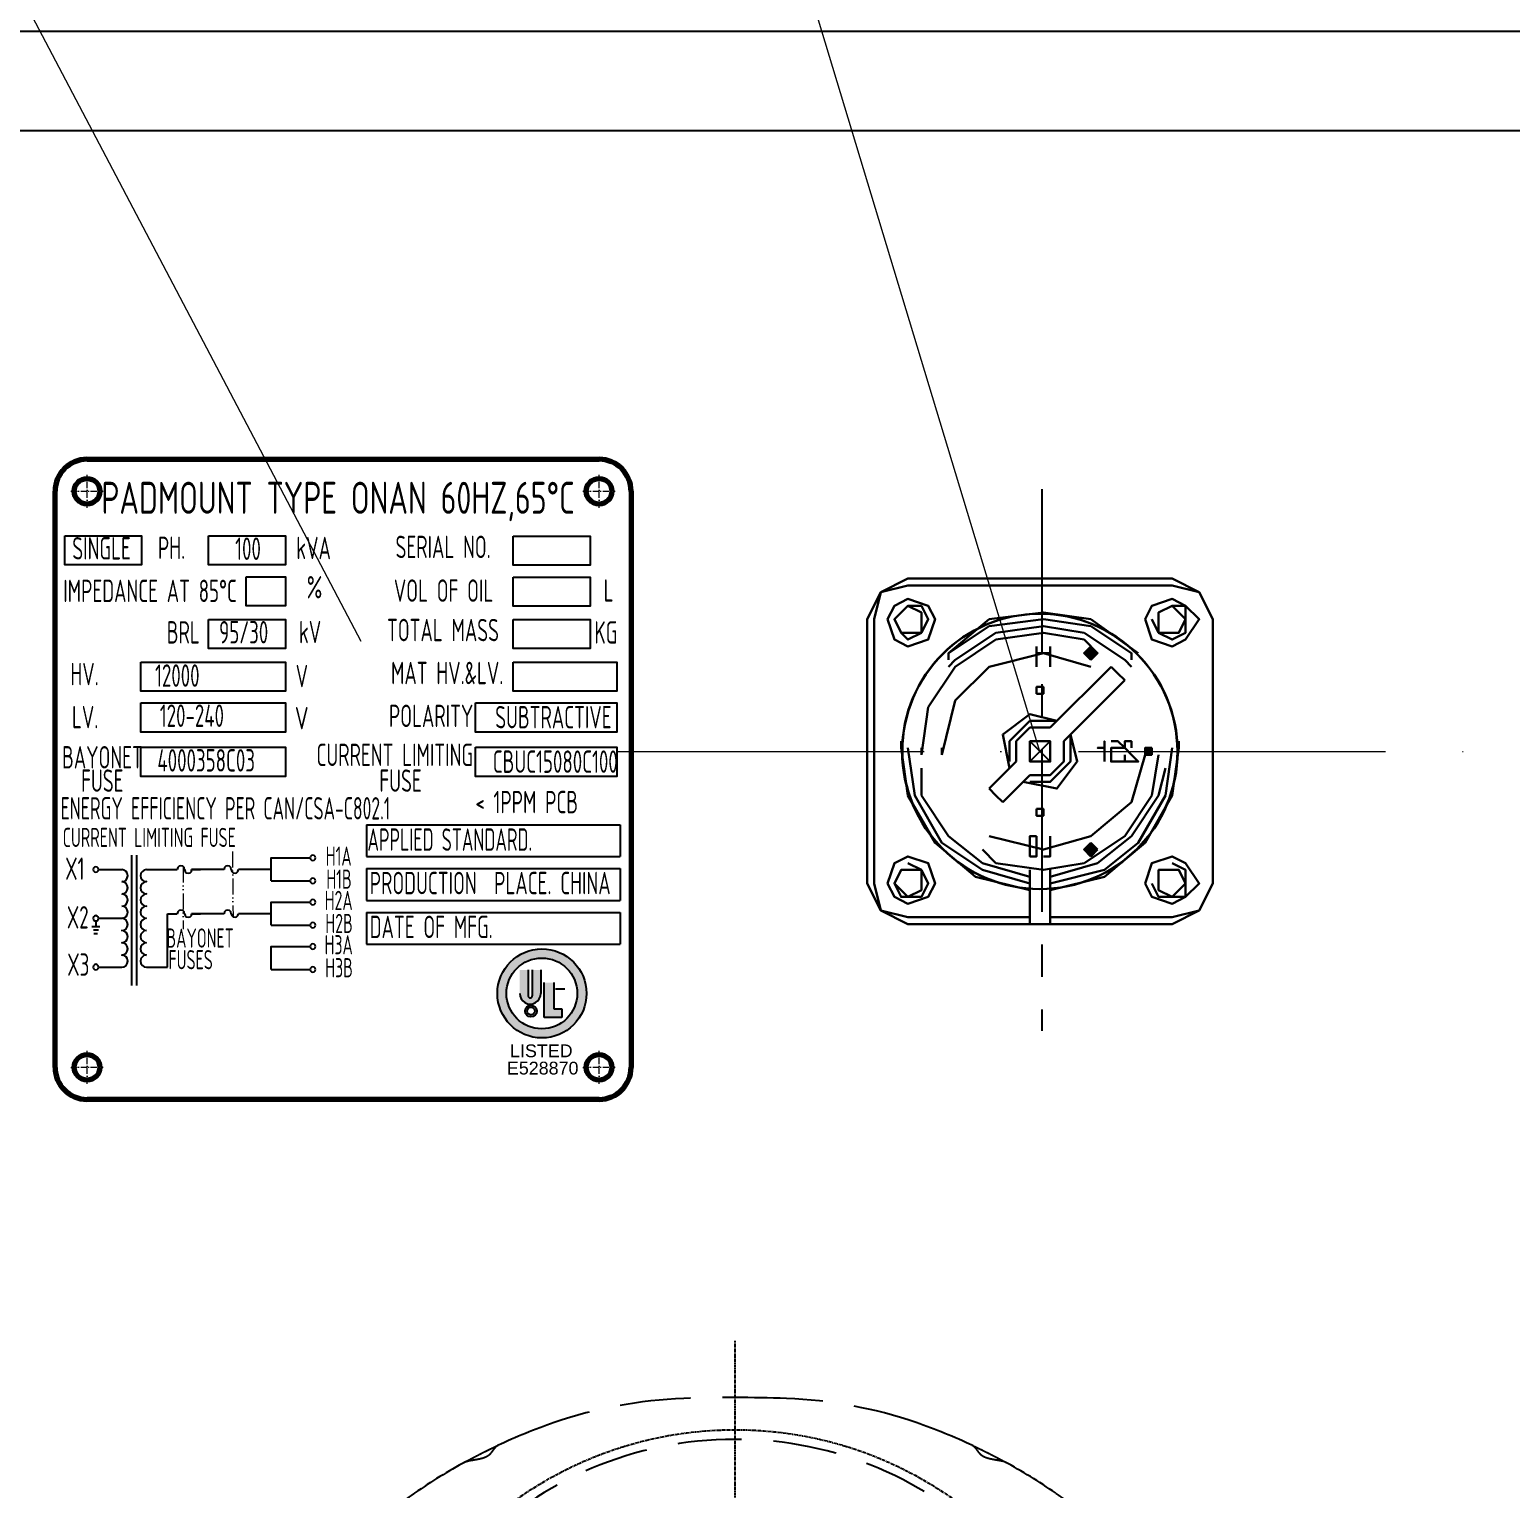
# Model space of a CAD drawing. Header units: millimetres. Extents: x 13152 to 36426, y -6229 to 3790.
# Drawn here: x 30976.4 to 31207.7, y 2006.3 to 2234.2 of the extents above; entities that cross this region are included whole.
import ezdxf
from ezdxf.enums import TextEntityAlignment as Align

# ---------------------------------------------------------------- set-up
doc = ezdxf.new("R2010")
doc.units = ezdxf.units.MM
doc.header["$LTSCALE"] = 4
for name, pattern in [('5 双点画线', [10.5, 6.25, -1.25, 0.25, -1.25, 0.25, -1.25]), ('ACAD_ISO03W100', [1.18, 0.47, -0.71]), ('ACAD_ISO10W100', [18, 12, -3, 0, -3]), ('CENTER', [2, 1.25, -0.25, 0.25, -0.25]), ('CENTERX2', [101.6, 63.5, -12.7, 12.7, -12.7]), ('DASHED', [0.75, 0.5, -0.25])]:
    doc.linetypes.add(name, pattern=pattern)
for name, color, linetype in [('1', 12, 'Continuous'), ('2', 3, 'Continuous'), ('3中心线层', 1, 'CENTER'), ('4虚线层', 6, 'DASHED'), ('C00-00-00', 7, 'Continuous')]:
    doc.layers.add(name, color=color, linetype=linetype)
for name, color, linetype, lineweight in [('2细线层', 4, 'Continuous', 13), ('标注、文本', 3, 'Continuous', 25), ('粗实线', 4, 'Continuous', 53), ('铁心', 3, 'Continuous', 0)]:
    doc.layers.add(name, color=color, linetype=linetype, lineweight=lineweight)
doc.styles.add('Arial_txtstyle_2.50_0_0', font='arial.ttf')
doc.styles.add('pdm', font='gbenor.shx', dxfattribs={"width": 0.8, "bigfont": 'gbhzfs.shx'})

# ---------------------------------------------------------------- blocks, each defined once
blk = doc.blocks.new('888')
at = {"layer": '2细线层'}
for centre in [(1092.43, 2376.16), (1194.62, 2376.16), (1143.53, 2287.66)]:
    blk.add_circle(centre, 5, dxfattribs=at)
at = {"layer": '3中心线层', "ltscale": 0.1}
for p, q in [((1143.53, 2262.57), (1143.53, 2419.56)), ((1143.53, 2346.66), (1073.06, 2387.34)), ((1143.53, 2346.66), (1213.99, 2387.34))]:
    blk.add_line(p, q, dxfattribs=at)
at = {"layer": '3中心线层', "color": 1}
blk.add_line((1099.42, 2346.66), (1192.42, 2346.66), dxfattribs=at)
at = {"layer": '3中心线层', "ltscale": 0.1}
blk.add_circle((1143.53, 2346.66), 59, dxfattribs=at)
at = {"layer": '标注、文本'}
for centre in [(1092.43, 2376.16), (1194.62, 2376.16), (1143.53, 2287.66)]:
    blk.add_arc(centre, 5.5, 242.6715, 150, dxfattribs=at)
at = {"layer": '粗实线'}
blk.add_circle((1143.53, 2346.66), 32.5, dxfattribs=at)
blk = doc.blocks.new('A$C03F92070')
at = {"layer": '4虚线层', "ltscale": 5}
for p, q in [((67.85, 40.24), (67.85, 116.01)), ((16.36, 107.57), (21.99, 104.32)), ((113.71, 104.32), (119.34, 107.57)), ((16.49, 94.79), (10.86, 98.04)), ((124.84, 98.04), (119.21, 94.79)), ((23.33, 71.49), (112.37, 71.49)), ((62.35, 8.86), (62.35, 15.36)), ((73.35, 15.36), (73.35, 8.86))]:
    blk.add_line(p, q, dxfattribs=at)
for radius in [57.5, 48, 36, 32.5]:
    blk.add_circle((67.85, 71.49), radius, dxfattribs=at)
at = {"layer": '4虚线层', "ltscale": 5, "extrusion": (0, 0, -1)}
for centre, radius, start, end in [((-62.34, 65.41), 70, 71.0219, 87.9453), ((-67.85, -88.03), 223.54, 87.9453, 92.0547), ((-73.35, 65.41), 70, 92.0547, 108.9781), ((-68.85, 46.49), 90, 64.9245, 71.0219), ((-66.85, 46.49), 90, 108.9781, 115.0755), ((-68.85, 46.49), 90, 55.4521, 61.3818), ((-66.85, 46.49), 90, 118.6182, 124.5479), ((-67.85, 71.49), 71.5, 20.9645, 39.0355), ((-68.85, 46.49), 90, 51.0831, 52.2343), ((-66.85, 46.49), 90, 127.7657, 128.9169), ((-67.85, 71.49), 71.5, 140.9645, 159.0355), ((-90, 83.12), 90, 7.7657, 8.9169), ((-45.7, 83.12), 90, 171.0831, 172.2343), ((-90, 83.12), 90, 358.6182, 4.5479), ((-45.7, 83.12), 90, 175.4521, 181.3818), ((-90, 83.12), 90, 349.4672, 355.0755), ((-45.7, 83.12), 90, 184.9245, 186.6023), ((-65.57, 80.82), 70, 186.6023, 207.2178), ((-70.33, 79.46), 70, 331.9245, 349.4672), ((70.97, 151.05), 223.54, 207.2178, 212.3568), ((-205.81, 151.73), 223.54, 327.6503, 331.9245), ((-76.09, 69.57), 70, 310.1708, 327.6503), ((-58.73, 68.87), 70, 212.3568, 233.0262), ((-89, 84.85), 90, 304.9245, 310.1708), ((-46.7, 84.85), 90, 233.0262, 235.0755), ((-89, 84.85), 90, 295.4521, 301.3818), ((-46.7, 84.85), 90, 238.6182, 244.5479), ((-89, 84.85), 90, 291.0831, 292.2343), ((-67.85, 71.49), 71.5, 260.9645, 279.0355), ((-46.7, 84.85), 90, 247.7657, 248.9169)]:
    blk.add_arc(centre, radius, start, end, dxfattribs=at)
at = {"layer": '4虚线层', "ltscale": 5}
for centre, start, end in [((13.61, 102.81), 60, 240), ((122.09, 102.81), 300, 120), ((19.24, 99.56), 240, 60), ((116.46, 99.56), 120, 300), ((67.85, 15.36), 0, 180), ((67.85, 8.86), 180, 0)]:
    blk.add_arc(centre, 5.5, start, end, dxfattribs=at)
for points, knots in [([(30.89, 128.1), (30.89, 128.1), (30.88, 128.1), (30.83, 128.07), (30.76, 128.04), (30.57, 127.95), (30.45, 127.89), (30.18, 127.77), (30.03, 127.69), (29.7, 127.53), (29.52, 127.45), (29.16, 127.27), (28.96, 127.17), (28.58, 126.98), (28.39, 126.89), (27.99, 126.69), (27.8, 126.59), (27.42, 126.39), (27.24, 126.3), (26.87, 126.11), (26.7, 126.02), (26.39, 125.85), (26.24, 125.77), (25.98, 125.63), (25.87, 125.57), (25.69, 125.47), (25.63, 125.44), (25.58, 125.41), (25.57, 125.4), (25.57, 125.4), (25.57, 125.4), (25.57, 125.4)], [0, 0, 0, 0, 0.043819, 0.043819, 0.119878, 0.119878, 0.195937, 0.195937, 0.271996, 0.271996, 0.348055, 0.348055, 0.424114, 0.424114, 0.500173, 0.500173, 0.576231, 0.576231, 0.65229, 0.65229, 0.728349, 0.728349, 0.804408, 0.804408, 0.880467, 0.880467, 0.956526, 0.956526, 0.994556, 0.994556, 1, 1, 1, 1]), ([(30.71, 128.01), (30.65, 127.99), (30.59, 127.94), (30.48, 127.84), (30.42, 127.77), (30.3, 127.62), (30.24, 127.54), (30.11, 127.35), (30.04, 127.25), (29.89, 127.05), (29.81, 126.95), (29.62, 126.74), (29.51, 126.65), (29.29, 126.47), (29.16, 126.4), (28.9, 126.26), (28.77, 126.2), (28.36, 126.06), (28.08, 125.99), (27.53, 125.87), (27.26, 125.83), (26.87, 125.76), (26.75, 125.74), (26.5, 125.7), (26.38, 125.67), (26.05, 125.61), (25.85, 125.56), (25.74, 125.5)], [0, 0, 0, 0, 0.0625, 0.0625, 0.125, 0.125, 0.1875, 0.1875, 0.25, 0.25, 0.3125, 0.3125, 0.375, 0.375, 0.4375, 0.4375, 0.5, 0.5, 0.625, 0.625, 0.75, 0.75, 0.8125, 0.8125, 0.875, 0.875, 1, 1, 1, 1]), ([(110.13, 125.4), (110.13, 125.4), (110.13, 125.4), (110.13, 125.4), (110.12, 125.41), (110.07, 125.44), (110.01, 125.47), (109.83, 125.57), (109.72, 125.63), (109.46, 125.77), (109.31, 125.85), (108.99, 126.02), (108.81, 126.11), (108.45, 126.3), (108.26, 126.4), (107.88, 126.6), (107.68, 126.7), (107.29, 126.9), (107.1, 127), (106.72, 127.18), (106.53, 127.28), (106.16, 127.46), (105.99, 127.54), (105.66, 127.7), (105.51, 127.77), (105.24, 127.9), (105.12, 127.95), (104.94, 128.04), (104.87, 128.07), (104.82, 128.09), (104.81, 128.1), (104.8, 128.1), (104.8, 128.1), (104.8, 128.1)], [0, 0, 0, 0, 0.005743, 0.005743, 0.043766, 0.043766, 0.119813, 0.119813, 0.195859, 0.195859, 0.271906, 0.271906, 0.347952, 0.347952, 0.423999, 0.423999, 0.500046, 0.500046, 0.576092, 0.576092, 0.652139, 0.652139, 0.728185, 0.728185, 0.804232, 0.804232, 0.880279, 0.880279, 0.956325, 0.956325, 0.994349, 0.994349, 1, 1, 1, 1]), ([(109.96, 125.5), (109.9, 125.53), (109.83, 125.55), (109.65, 125.6), (109.54, 125.63), (109.21, 125.7), (108.96, 125.74), (108.44, 125.83), (108.17, 125.87), (107.63, 125.99), (107.34, 126.06), (106.94, 126.2), (106.8, 126.26), (106.54, 126.39), (106.42, 126.47), (106.19, 126.64), (106.08, 126.74), (105.9, 126.94), (105.81, 127.05), (105.66, 127.25), (105.59, 127.35), (105.46, 127.53), (105.39, 127.62), (105.28, 127.77), (105.22, 127.84), (105.11, 127.94), (105.05, 127.99), (104.99, 128.01)], [0, 0, 0, 0, 0.0625, 0.0625, 0.125, 0.125, 0.25, 0.25, 0.375, 0.375, 0.5, 0.5, 0.5625, 0.5625, 0.625, 0.625, 0.6875, 0.6875, 0.75, 0.75, 0.8125, 0.8125, 0.875, 0.875, 0.9375, 0.9375, 1, 1, 1, 1]), ([(17.82, 120.63), (17.81, 120.62), (17.74, 120.57), (17.58, 120.46), (17.28, 120.26), (16.94, 120.02), (16.6, 119.78), (16.29, 119.55), (16.01, 119.35), (15.83, 119.22), (15.74, 119.15)], [0, 0, 0, 0, 0.026865, 0.187364, 0.351072, 0.511786, 0.674931, 0.783277, 0.891149, 1, 1, 1, 1]), ([(119.96, 119.15), (119.92, 119.19), (119.82, 119.25), (119.69, 119.35), (119.55, 119.45), (119.41, 119.55), (119.28, 119.65), (119.06, 119.81), (118.76, 120.02), (118.42, 120.26), (118.12, 120.46), (117.96, 120.57), (117.89, 120.62), (117.88, 120.63)], [0, 0, 0, 0, 0.05466, 0.108896, 0.162888, 0.216817, 0.270864, 0.325211, 0.488741, 0.649833, 0.813717, 0.974388, 1, 1, 1, 1]), ([(14.22, 118.02), (14.2, 118), (14.15, 117.96), (14.08, 117.91), (14.01, 117.86), (13.97, 117.82), (13.95, 117.81)], [0, 0, 0, 0, 0.251777, 0.501943, 0.751136, 1, 1, 1, 1]), ([(14.55, 118.27), (14.52, 118.25), (14.46, 118.2), (14.38, 118.14), (14.3, 118.08), (14.25, 118.04), (14.22, 118.02)], [0, 0, 0, 0, 0.251749, 0.501948, 0.751171, 1, 1, 1, 1]), ([(15.74, 119.15), (15.69, 119.12), (15.59, 119.05), (15.45, 118.94), (15.32, 118.84), (15.18, 118.74), (15.05, 118.65), (14.92, 118.55), (14.8, 118.45), (14.67, 118.36), (14.59, 118.3), (14.55, 118.27)], [0, 0, 0, 0, 0.114473, 0.22719, 0.338528, 0.448878, 0.558641, 0.668227, 0.778044, 0.888502, 1, 1, 1, 1]), ([(121.15, 118.27), (121.11, 118.3), (121.03, 118.36), (120.9, 118.45), (120.78, 118.55), (120.65, 118.65), (120.52, 118.74), (120.38, 118.84), (120.25, 118.94), (120.1, 119.05), (120.01, 119.12), (119.96, 119.15)], [0, 0, 0, 0, 0.111498, 0.221956, 0.331773, 0.441359, 0.551122, 0.661472, 0.77281, 0.885527, 1, 1, 1, 1]), ([(121.48, 118.02), (121.45, 118.04), (121.4, 118.08), (121.32, 118.14), (121.23, 118.2), (121.18, 118.25), (121.15, 118.27)], [0, 0, 0, 0, 0.248829, 0.498052, 0.748251, 1, 1, 1, 1]), ([(121.75, 117.81), (121.73, 117.82), (121.69, 117.86), (121.62, 117.91), (121.55, 117.96), (121.5, 118), (121.48, 118.02)], [0, 0, 0, 0, 0.248864, 0.498057, 0.748223, 1, 1, 1, 1]), ([(13.95, 117.81), (13.92, 117.79), (13.88, 117.76), (13.82, 117.71), (13.77, 117.67), (13.74, 117.65), (13.73, 117.64)], [0, 0, 0, 0, 0.272943, 0.542517, 0.809704, 1, 1, 1, 1]), ([(121.97, 117.64), (121.96, 117.65), (121.93, 117.67), (121.88, 117.71), (121.82, 117.76), (121.78, 117.79), (121.75, 117.81)], [0, 0, 0, 0, 0.190293, 0.457482, 0.727057, 1, 1, 1, 1]), ([(0.82, 95.29), (0.82, 95.27), (0.81, 95.24), (0.81, 95.17), (0.8, 95.1), (0.79, 95.04), (0.78, 95.01)], [0, 0, 0, 0, 0.190297, 0.457484, 0.727058, 1, 1, 1, 1]), ([(134.92, 95.01), (134.91, 95.04), (134.9, 95.1), (134.89, 95.17), (134.89, 95.24), (134.88, 95.27), (134.88, 95.29)], [0, 0, 0, 0, 0.272943, 0.542517, 0.809704, 1, 1, 1, 1]), ([(134.96, 94.67), (134.96, 94.7), (134.95, 94.76), (134.94, 94.85), (134.93, 94.93), (134.92, 94.98), (134.92, 95.01)], [0, 0, 0, 0, 0.251777, 0.501943, 0.751136, 1, 1, 1, 1]), ([(0.52, 92.79), (0.51, 92.73), (0.5, 92.62), (0.48, 92.45), (0.46, 92.28), (0.45, 92.11), (0.43, 91.95), (0.4, 91.68), (0.37, 91.32), (0.33, 90.9), (0.3, 90.54), (0.29, 90.34), (0.28, 90.26), (0.28, 90.25)], [0, 0, 0, 0, 0.05466, 0.108897, 0.162889, 0.216817, 0.270864, 0.325211, 0.488741, 0.649833, 0.813717, 0.974388, 1, 1, 1, 1]), ([(0.69, 94.25), (0.68, 94.21), (0.67, 94.11), (0.65, 93.95), (0.63, 93.8), (0.61, 93.64), (0.59, 93.47), (0.57, 93.31), (0.55, 93.14), (0.53, 92.96), (0.52, 92.85), (0.52, 92.79)], [0, 0, 0, 0, 0.111498, 0.221956, 0.331773, 0.441359, 0.551122, 0.661472, 0.77281, 0.885527, 1, 1, 1, 1]), ([(0.74, 94.67), (0.73, 94.63), (0.73, 94.57), (0.71, 94.47), (0.7, 94.36), (0.69, 94.29), (0.69, 94.25)], [0, 0, 0, 0, 0.248829, 0.498052, 0.748251, 1, 1, 1, 1]), ([(135.01, 94.25), (135.01, 94.29), (135, 94.36), (134.99, 94.47), (134.97, 94.57), (134.96, 94.63), (134.96, 94.67)], [0, 0, 0, 0, 0.251749, 0.501948, 0.751171, 1, 1, 1, 1]), ([(135.18, 92.79), (135.18, 92.85), (135.16, 92.96), (135.15, 93.14), (135.13, 93.31), (135.11, 93.47), (135.09, 93.64), (135.07, 93.8), (135.05, 93.95), (135.03, 94.11), (135.02, 94.21), (135.01, 94.25)], [0, 0, 0, 0, 0.114473, 0.22719, 0.338528, 0.448878, 0.558641, 0.668227, 0.778044, 0.888502, 1, 1, 1, 1]), ([(135.42, 90.25), (135.42, 90.26), (135.41, 90.34), (135.4, 90.54), (135.37, 90.9), (135.33, 91.31), (135.29, 91.73), (135.25, 92.11), (135.22, 92.45), (135.2, 92.67), (135.18, 92.79)], [0, 0, 0, 0, 0.026865, 0.187364, 0.351073, 0.511786, 0.674931, 0.783277, 0.891149, 1, 1, 1, 1]), ([(0.02, 81.15), (0.02, 81.15), (0.02, 81.15), (0.02, 81.15), (0.02, 81.14), (0.02, 81.08), (0.02, 81.01), (0.02, 80.81), (0.03, 80.68), (0.04, 80.38), (0.04, 80.21), (0.05, 79.85), (0.06, 79.65), (0.08, 79.24), (0.09, 79.03), (0.11, 78.6), (0.12, 78.38), (0.14, 77.94), (0.16, 77.72), (0.18, 77.3), (0.2, 77.09), (0.23, 76.68), (0.24, 76.49), (0.27, 76.13), (0.28, 75.96), (0.3, 75.67), (0.32, 75.54), (0.33, 75.33), (0.34, 75.26), (0.34, 75.2), (0.35, 75.19), (0.35, 75.19), (0.35, 75.19), (0.35, 75.19)], [0, 0, 0, 0, 0.005743, 0.005743, 0.043766, 0.043766, 0.119813, 0.119813, 0.195859, 0.195859, 0.271906, 0.271906, 0.347952, 0.347952, 0.423999, 0.423999, 0.500046, 0.500046, 0.576092, 0.576092, 0.652139, 0.652139, 0.728185, 0.728185, 0.804232, 0.804232, 0.880279, 0.880279, 0.956325, 0.956325, 0.994349, 0.994349, 1, 1, 1, 1]), ([(135.35, 75.19), (135.35, 75.19), (135.35, 75.2), (135.36, 75.26), (135.37, 75.34), (135.38, 75.54), (135.4, 75.67), (135.42, 75.97), (135.43, 76.14), (135.46, 76.51), (135.48, 76.7), (135.5, 77.11), (135.52, 77.32), (135.54, 77.75), (135.56, 77.97), (135.58, 78.41), (135.59, 78.62), (135.61, 79.05), (135.62, 79.26), (135.64, 79.67), (135.65, 79.86), (135.66, 80.22), (135.66, 80.39), (135.67, 80.68), (135.67, 80.81), (135.68, 81.01), (135.68, 81.08), (135.68, 81.14), (135.68, 81.15), (135.68, 81.15), (135.68, 81.15), (135.68, 81.15)], [0, 0, 0, 0, 0.043819, 0.043819, 0.119878, 0.119878, 0.195937, 0.195937, 0.271996, 0.271996, 0.348055, 0.348055, 0.424114, 0.424114, 0.500173, 0.500173, 0.576232, 0.576232, 0.65229, 0.65229, 0.728349, 0.728349, 0.804408, 0.804408, 0.880467, 0.880467, 0.956526, 0.956526, 0.994556, 0.994556, 1, 1, 1, 1]), ([(0.02, 80.95), (0.02, 80.89), (0.04, 80.81), (0.08, 80.63), (0.12, 80.53), (0.22, 80.21), (0.31, 79.97), (0.5, 79.47), (0.59, 79.22), (0.76, 78.69), (0.85, 78.41), (0.92, 77.98), (0.94, 77.84), (0.96, 77.55), (0.95, 77.4), (0.91, 77.12), (0.88, 76.97), (0.8, 76.71), (0.75, 76.59), (0.65, 76.35), (0.6, 76.24), (0.51, 76.03), (0.47, 75.94), (0.39, 75.76), (0.37, 75.68), (0.33, 75.53), (0.32, 75.46), (0.33, 75.4)], [0, 0, 0, 0, 0.0625, 0.0625, 0.125, 0.125, 0.25, 0.25, 0.375, 0.375, 0.5, 0.5, 0.5625, 0.5625, 0.625, 0.625, 0.6875, 0.6875, 0.75, 0.75, 0.8125, 0.8125, 0.875, 0.875, 0.9375, 0.9375, 1, 1, 1, 1]), ([(135.37, 75.4), (135.38, 75.46), (135.37, 75.53), (135.33, 75.68), (135.31, 75.76), (135.23, 75.94), (135.19, 76.03), (135.1, 76.24), (135.04, 76.35), (134.95, 76.58), (134.9, 76.71), (134.82, 76.97), (134.79, 77.11), (134.75, 77.4), (134.74, 77.54), (134.76, 77.83), (134.78, 77.98), (134.85, 78.4), (134.93, 78.68), (135.11, 79.21), (135.2, 79.47), (135.34, 79.84), (135.38, 79.96), (135.47, 80.2), (135.51, 80.31), (135.62, 80.63), (135.68, 80.83), (135.68, 80.95)], [0, 0, 0, 0, 0.0625, 0.0625, 0.125, 0.125, 0.1875, 0.1875, 0.25, 0.25, 0.3125, 0.3125, 0.375, 0.375, 0.4375, 0.4375, 0.5, 0.5, 0.625, 0.625, 0.75, 0.75, 0.8125, 0.8125, 0.875, 0.875, 1, 1, 1, 1]), ([(37.3, 11.18), (37.3, 11.18), (37.31, 11.17), (37.36, 11.14), (37.42, 11.09), (37.59, 10.98), (37.7, 10.9), (37.95, 10.73), (38.09, 10.63), (38.39, 10.43), (38.55, 10.32), (38.89, 10.09), (39.07, 9.97), (39.42, 9.73), (39.61, 9.61), (39.98, 9.37), (40.16, 9.26), (40.51, 9.03), (40.69, 8.91), (41.04, 8.69), (41.2, 8.59), (41.51, 8.4), (41.65, 8.31), (41.9, 8.16), (42.01, 8.09), (42.18, 7.99), (42.24, 7.95), (42.29, 7.92), (42.3, 7.91), (42.3, 7.91), (42.3, 7.91), (42.3, 7.91)], [0, 0, 0, 0, 0.043819, 0.043819, 0.119878, 0.119878, 0.195937, 0.195937, 0.271996, 0.271996, 0.348055, 0.348055, 0.424114, 0.424114, 0.500173, 0.500173, 0.576231, 0.576231, 0.65229, 0.65229, 0.728349, 0.728349, 0.804408, 0.804408, 0.880467, 0.880467, 0.956526, 0.956526, 0.994556, 0.994556, 1, 1, 1, 1]), ([(37.47, 11.06), (37.52, 11.02), (37.59, 11), (37.73, 10.95), (37.82, 10.93), (38.01, 10.91), (38.11, 10.9), (38.34, 10.88), (38.46, 10.87), (38.71, 10.83), (38.85, 10.81), (39.11, 10.75), (39.25, 10.71), (39.52, 10.6), (39.64, 10.53), (39.89, 10.37), (40.01, 10.29), (40.34, 10.01), (40.54, 9.8), (40.91, 9.38), (41.09, 9.17), (41.34, 8.87), (41.42, 8.77), (41.58, 8.58), (41.66, 8.48), (41.88, 8.23), (42.02, 8.08), (42.13, 8.02)], [0, 0, 0, 0, 0.0625, 0.0625, 0.125, 0.125, 0.1875, 0.1875, 0.25, 0.25, 0.3125, 0.3125, 0.375, 0.375, 0.4375, 0.4375, 0.5, 0.5, 0.625, 0.625, 0.75, 0.75, 0.8125, 0.8125, 0.875, 0.875, 1, 1, 1, 1]), ([(93.4, 7.91), (93.4, 7.91), (93.4, 7.91), (93.4, 7.91), (93.41, 7.92), (93.46, 7.95), (93.52, 7.99), (93.69, 8.09), (93.8, 8.16), (94.06, 8.32), (94.2, 8.4), (94.51, 8.6), (94.68, 8.7), (95.02, 8.92), (95.2, 9.04), (95.56, 9.27), (95.75, 9.39), (96.12, 9.63), (96.3, 9.75), (96.65, 9.98), (96.83, 10.1), (97.16, 10.33), (97.32, 10.43), (97.62, 10.64), (97.76, 10.73), (98.01, 10.9), (98.11, 10.98), (98.28, 11.1), (98.34, 11.14), (98.39, 11.17), (98.4, 11.18), (98.4, 11.18), (98.4, 11.18), (98.4, 11.18)], [0, 0, 0, 0, 0.005743, 0.005743, 0.043766, 0.043766, 0.119813, 0.119813, 0.195859, 0.195859, 0.271906, 0.271906, 0.347952, 0.347952, 0.423999, 0.423999, 0.500046, 0.500046, 0.576092, 0.576092, 0.652139, 0.652139, 0.728185, 0.728185, 0.804232, 0.804232, 0.880279, 0.880279, 0.956325, 0.956325, 0.994349, 0.994349, 1, 1, 1, 1]), ([(93.57, 8.02), (93.62, 8.05), (93.68, 8.1), (93.82, 8.23), (93.89, 8.31), (94.11, 8.56), (94.27, 8.76), (94.61, 9.17), (94.79, 9.38), (95.16, 9.79), (95.36, 10), (95.69, 10.28), (95.8, 10.37), (96.05, 10.53), (96.18, 10.6), (96.44, 10.71), (96.58, 10.75), (96.85, 10.81), (96.98, 10.83), (97.24, 10.87), (97.36, 10.88), (97.58, 10.9), (97.69, 10.91), (97.88, 10.93), (97.96, 10.95), (98.11, 11), (98.18, 11.02), (98.23, 11.06)], [0, 0, 0, 0, 0.0625, 0.0625, 0.125, 0.125, 0.25, 0.25, 0.375, 0.375, 0.5, 0.5, 0.5625, 0.5625, 0.625, 0.625, 0.6875, 0.6875, 0.75, 0.75, 0.8125, 0.8125, 0.875, 0.875, 0.9375, 0.9375, 1, 1, 1, 1]), ([(50.31, 3.59), (50.32, 3.59), (50.4, 3.55), (50.57, 3.46), (50.9, 3.31), (51.28, 3.14), (51.66, 2.96), (52.01, 2.8), (52.32, 2.67), (52.52, 2.57), (52.63, 2.53)], [0, 0, 0, 0, 0.026866, 0.187364, 0.351073, 0.511786, 0.674931, 0.783277, 0.891149, 1, 1, 1, 1]), ([(52.63, 2.53), (52.68, 2.5), (52.79, 2.46), (52.95, 2.39), (53.11, 2.32), (53.26, 2.25), (53.41, 2.19), (53.56, 2.12), (53.7, 2.06), (53.85, 2), (53.94, 1.96), (53.98, 1.94)], [0, 0, 0, 0, 0.114473, 0.22719, 0.338528, 0.448878, 0.558641, 0.668227, 0.778044, 0.888502, 1, 1, 1, 1]), ([(81.72, 1.94), (81.76, 1.96), (81.85, 2), (82, 2.06), (82.14, 2.12), (82.29, 2.19), (82.44, 2.25), (82.59, 2.32), (82.75, 2.39), (82.91, 2.46), (83.02, 2.5), (83.07, 2.53)], [0, 0, 0, 0, 0.111498, 0.221956, 0.331773, 0.441359, 0.551122, 0.661472, 0.77281, 0.885527, 1, 1, 1, 1]), ([(83.07, 2.53), (83.12, 2.55), (83.23, 2.6), (83.38, 2.67), (83.54, 2.73), (83.69, 2.8), (83.84, 2.87), (84.09, 2.98), (84.42, 3.14), (84.8, 3.31), (85.13, 3.46), (85.3, 3.55), (85.38, 3.58), (85.39, 3.59)], [0, 0, 0, 0, 0.05466, 0.108897, 0.162889, 0.216817, 0.270864, 0.325211, 0.488741, 0.649834, 0.813718, 0.974389, 1, 1, 1, 1]), ([(53.98, 1.94), (54.02, 1.93), (54.09, 1.9), (54.18, 1.86), (54.28, 1.82), (54.34, 1.79), (54.37, 1.78)], [0, 0, 0, 0, 0.251749, 0.501948, 0.751171, 1, 1, 1, 1]), ([(54.37, 1.78), (54.4, 1.77), (54.45, 1.74), (54.54, 1.71), (54.61, 1.68), (54.66, 1.66), (54.69, 1.65)], [0, 0, 0, 0, 0.251777, 0.501943, 0.751136, 1, 1, 1, 1]), ([(54.69, 1.65), (54.71, 1.64), (54.77, 1.61), (54.84, 1.58), (54.9, 1.56), (54.93, 1.55), (54.94, 1.54)], [0, 0, 0, 0, 0.272943, 0.542518, 0.809705, 1, 1, 1, 1]), ([(80.76, 1.54), (80.77, 1.55), (80.8, 1.56), (80.86, 1.58), (80.93, 1.61), (80.99, 1.64), (81.01, 1.65)], [0, 0, 0, 0, 0.190295, 0.457482, 0.727057, 1, 1, 1, 1]), ([(81.01, 1.65), (81.04, 1.66), (81.08, 1.68), (81.16, 1.71), (81.25, 1.74), (81.3, 1.77), (81.33, 1.78)], [0, 0, 0, 0, 0.248864, 0.498057, 0.748223, 1, 1, 1, 1]), ([(81.33, 1.78), (81.36, 1.79), (81.42, 1.82), (81.52, 1.86), (81.61, 1.9), (81.68, 1.93), (81.72, 1.94)], [0, 0, 0, 0, 0.248829, 0.498052, 0.748251, 1, 1, 1, 1])]:
    blk.add_open_spline(points, degree=3, knots=knots, dxfattribs=at)
blk.add_open_spline([(0.82, 95.28), (0.81, 95.2), (0.82, 95.09), (0.84, 94.95)], degree=3, dxfattribs=at)
blk = doc.blocks.new('A$C75176214')
at = {"layer": '粗实线', "lineweight": 30}
h = blk.add_hatch(color=256, dxfattribs=at)
h.dxf.hatch_style = 2
h.paths.add_polyline_path([(0.762, 1.7357), (0.7197, 1.6933), (0.8043, 1.6933)])
h = blk.add_hatch(color=256, dxfattribs=at)
h.dxf.hatch_style = 2
h.paths.add_polyline_path([(0.7197, 1.6933), (0.8043, 1.6933), (0.762, 1.651)])
h = blk.add_hatch(color=256, dxfattribs=at)
h.dxf.hatch_style = 2
h.paths.add_polyline_path([(0.381, 1.1007), (0.381, 1.0583), (0.4233, 1.0583)])
h = blk.add_hatch(color=256, dxfattribs=at)
h.dxf.hatch_style = 2
h.paths.add_polyline_path([(0.381, 1.1007), (0.4233, 1.1007), (0.4233, 1.0583)])
h = blk.add_hatch(color=256, dxfattribs=at)
h.dxf.hatch_style = 2
h.paths.add_polyline_path([(0.762, 0.508), (0.7197, 0.4657), (0.8043, 0.4657)])
h = blk.add_hatch(color=256, dxfattribs=at)
h.dxf.hatch_style = 2
h.paths.add_polyline_path([(0.7197, 0.4657), (0.8043, 0.4657), (0.762, 0.4233)])
for points in [[(0.254, 2.159), (0.0847, 2.0743), (0, 1.905)], [(2.159, 1.905), (2.0743, 2.0743), (1.905, 2.159)], [(0.254, 2.1167), (0.0847, 2.0743), (0, 1.905)], [(2.1167, 1.905), (2.0743, 2.0743), (1.905, 2.1167)], [(0.254, 1.9897), (0.1693, 1.9897), (0.1693, 1.905), (0.1693, 1.8203), (0.254, 1.778), (0.3387, 1.8203), (0.381, 1.905)], [(1.651, 1.6933), (1.397, 1.905), (1.0583, 1.9473), (0.762, 1.905), (0.4657, 1.6933)], [(1.905, 1.9897), (1.8203, 1.9897), (1.778, 1.905), (1.8203, 1.8203), (1.905, 1.778), (1.9473, 1.8203), (1.9897, 1.905), (1.9473, 1.9473), (1.905, 1.9897), (1.8203, 1.9473), (1.8203, 1.905), (1.8203, 1.8203), (1.905, 1.8203), (1.9473, 1.8203), (1.9897, 1.905)], [(1.651, 1.651), (1.651, 1.6933), (1.397, 1.8627), (1.0583, 1.905), (0.762, 1.8627), (0.508, 1.6933), (0.508, 1.651)], [(1.651, 1.6087), (1.6087, 1.651), (1.3547, 1.8203), (1.0583, 1.8627), (0.8043, 1.8203), (0.5503, 1.651), (0.508, 1.6087)], [(1.8203, 1.0583), (1.778, 1.3547), (1.6087, 1.6087), (1.3547, 1.778), (1.0583, 1.8203), (0.8043, 1.778), (0.7197, 1.6933)], [(0.762, 1.651), (0.7197, 1.6933), (0.762, 1.7357)], [(0.762, 1.651), (0.8043, 1.6933), (0.762, 1.7357)], [(1.6933, 1.0583), (1.6087, 1.397), (1.397, 1.6087), (1.0583, 1.6933), (0.762, 1.6087)], [(0.635, 1.6087), (0.5927, 1.5663), (0.5503, 1.524)], [(1.27, 0.9737), (1.3123, 1.1853), (1.143, 1.3123), (0.9737, 1.27)], [(1.27, 1.016), (1.27, 1.143), (1.143, 1.27), (0.9737, 1.27)], [(1.2277, 1.016), (1.2277, 1.143), (1.143, 1.2277), (1.016, 1.2277)], [(0.2117, 1.143), (0.2117, 1.1007), (0.254, 0.8043), (0.4233, 0.508), (0.6773, 0.2963), (1.016, 0.2117)], [(0.508, 1.1007), (0.508, 1.143), (0.5503, 1.143), (0.5503, 1.1007), (0.508, 1.0583), (0.4657, 1.016), (0.5503, 1.016)], [(0.635, 1.143), (0.5927, 1.143), (0.5503, 1.1007), (0.5927, 1.1007), (0.635, 1.1007), (0.635, 1.0583), (0.635, 1.016), (0.5927, 1.016), (0.5503, 1.016), (0.5503, 1.0583)], [(0.6773, 1.1007), (0.6773, 1.143), (0.6773, 1.1007), (0.7197, 1.1007), (0.6773, 1.1007), (0.6773, 1.0583)], [(0.889, 1.1853), (0.8467, 1.016), (0.9737, 0.8467), (1.1853, 0.889)], [(0.889, 1.1853), (0.889, 1.016), (1.016, 0.889), (1.143, 0.889)], [(0.9313, 1.143), (0.9313, 1.016), (1.016, 0.9313), (1.143, 0.9313)], [(1.143, 0.2117), (1.4817, 0.2963), (1.7357, 0.508), (1.905, 0.8043), (1.9473, 1.1007), (1.9473, 1.143)], [(0.254, 1.1007), (0.2963, 0.8043), (0.4657, 0.508), (0.6773, 0.3387), (1.016, 0.254)], [(0.3387, 1.0583), (0.381, 0.8043), (0.5503, 0.5503), (0.8043, 0.381), (1.0583, 0.3387), (1.3547, 0.381), (1.4393, 0.4657)], [(0.4233, 1.0583), (0.508, 0.762), (0.762, 0.5503), (1.0583, 0.4657), (1.397, 0.5503)], [(0.6773, 1.016), (0.6773, 1.0583)], [(1.143, 0.254), (1.4393, 0.3387), (1.6933, 0.508), (1.8627, 0.8043), (1.905, 1.1007)], [(1.8203, 1.0583), (1.8203, 1.1007)], [(0.2963, 0.9737), (0.3387, 0.8043), (0.508, 0.5503), (0.7197, 0.381), (1.016, 0.2963)], [(1.143, 0.2963), (1.4393, 0.381), (1.651, 0.5503), (1.8203, 0.8043), (1.8203, 0.9737)], [(1.397, 0.8467), (1.3547, 0.8043), (1.3123, 0.762)], [(0.7197, 0.4657), (0.762, 0.508)], [(0.762, 0.508), (0.8043, 0.4657), (0.762, 0.4233)], [(1.016, 0.5503), (1.016, 0.4233), (1.0583, 0.4233)], [(0.254, 0.381), (0.1693, 0.3387), (0.1693, 0.254), (0.1693, 0.1693), (0.254, 0.1693), (0.3387, 0.1693), (0.381, 0.254)], [(1.905, 0.381), (1.8203, 0.3387), (1.778, 0.254), (1.8203, 0.1693), (1.905, 0.1693), (1.9473, 0.1693), (1.9897, 0.254), (1.9473, 0.3387), (1.905, 0.3387), (1.8203, 0.3387), (1.8203, 0.254), (1.8203, 0.2117), (1.905, 0.1693), (1.9473, 0.2117), (1.9897, 0.254)], [(0, 0.254), (0.0847, 0.0847), (0.254, 0.0423)], [(0, 0.254), (0.0847, 0.0847), (0.254, 0)], [(1.905, 0.0423), (2.0743, 0.0847), (2.1167, 0.254)], [(1.905, 0), (2.0743, 0.0847), (2.159, 0.254)]]:
    blk.add_lwpolyline(points, dxfattribs=at)
for points in [[(0.4233, 1.905), (0.381, 1.9897), (0.254, 2.032), (0.1693, 1.9897), (0.0847, 1.905), (0.1693, 1.778), (0.254, 1.7357), (0.381, 1.778)], [(0.3387, 1.905), (0.3387, 1.9473), (0.254, 1.9897), (0.2117, 1.9473), (0.1693, 1.905), (0.2117, 1.8203), (0.254, 1.8203), (0.3387, 1.8203)], [(2.032, 1.905), (1.9897, 1.9897), (1.905, 2.032), (1.778, 1.9897), (1.7357, 1.905), (1.778, 1.778), (1.905, 1.7357), (1.9897, 1.778)], [(0, 1.905), (0, 0.254)], [(1.1007, 1.4393), (1.1007, 1.4817), (1.0583, 1.4817), (1.0583, 1.4393)], [(1.143, 1.0583), (1.143, 1.143), (1.0583, 1.143), (1.016, 1.143), (1.016, 1.0583), (1.016, 1.016), (1.0583, 1.016), (1.143, 1.016)], [(0.381, 1.1007), (0.4233, 1.1007), (0.4233, 1.0583), (0.381, 1.0583)], [(1.1007, 0.7197), (1.0583, 0.7197), (1.0583, 0.6773), (1.1007, 0.6773)], [(1.1007, 0.5503), (1.1007, 0.508), (1.1007, 0.4657), (1.1007, 0.4233), (1.143, 0.4233), (1.143, 0.4657), (1.143, 0.508), (1.143, 0.5503)], [(0.4233, 0.254), (0.381, 0.381), (0.254, 0.4233), (0.1693, 0.381), (0.0847, 0.254), (0.1693, 0.1693), (0.254, 0.127), (0.381, 0.1693)], [(2.032, 0.254), (1.9897, 0.381), (1.905, 0.4233), (1.778, 0.381), (1.7357, 0.254), (1.778, 0.1693), (1.905, 0.127), (1.9897, 0.1693)], [(0.3387, 0.254), (0.3387, 0.3387), (0.254, 0.3387), (0.2117, 0.3387), (0.1693, 0.254), (0.2117, 0.2117), (0.254, 0.1693), (0.3387, 0.2117)]]:
    blk.add_lwpolyline(points, close=True, dxfattribs=at)
for points in [[(0.254, 2.159), (0.254, 2.159), (1.905, 2.159), (1.905, 2.159)], [(0.254, 2.1167), (0.254, 2.1167), (1.905, 2.1167), (1.905, 2.1167)], [(2.1167, 1.905), (2.1167, 1.905), (2.1167, 0.254), (2.1167, 0.254)], [(2.159, 1.905), (2.159, 1.905), (2.159, 0.254), (2.159, 0.254)], [(0.7197, 1.6933), (0.7197, 1.6933), (0.762, 1.651), (0.762, 1.651)], [(1.016, 1.6087), (1.016, 1.6087), (1.016, 1.7357), (1.016, 1.7357)], [(1.016, 1.6933), (1.016, 1.6933), (1.1007, 1.6933), (1.1007, 1.6933)], [(1.1007, 1.7357), (1.1007, 1.7357), (1.1007, 1.6087), (1.1007, 1.6087)], [(1.1007, 1.6087), (1.1007, 1.6087), (1.1007, 1.7357), (1.1007, 1.7357)], [(0.635, 1.6087), (0.635, 1.6087), (1.016, 1.2277), (1.016, 1.2277)], [(0.5503, 1.524), (0.5503, 1.524), (0.9313, 1.143), (0.9313, 1.143)], [(1.6933, 1.0583), (1.6933, 1.0583), (1.6933, 1.1007), (1.6933, 1.1007)], [(1.143, 0.9313), (1.143, 0.9313), (1.3123, 0.762), (1.3123, 0.762)], [(1.2277, 1.016), (1.2277, 1.016), (1.397, 0.8467), (1.397, 0.8467)], [(0.7197, 0.4657), (0.7197, 0.4657), (0.762, 0.4233), (0.762, 0.4233)], [(1.016, 0), (1.016, 0), (1.016, 0.3387), (1.016, 0.3387)], [(1.143, 0), (1.143, 0), (1.143, 0.3387), (1.143, 0.3387)], [(0.254, 0.0423), (0.254, 0.0423), (1.016, 0.0423), (1.016, 0.0423)], [(0.254, 0), (0.254, 0), (1.905, 0), (1.905, 0)], [(1.0583, 0), (1.0583, 0), (1.1007, 0), (1.1007, 0)], [(1.143, 0.0423), (1.143, 0.0423), (1.905, 0.0423), (1.905, 0.0423)]]:
    blk.add_open_spline(points, degree=3, dxfattribs=at)
blk = doc.blocks.new('A$C08F7720E')
at = {"layer": '标注、文本'}
for p, q in [((10.16, 11.43), (11.43, 10.16)), ((10.16, 10.16), (11.43, 11.43))]:
    blk.add_line(p, q, dxfattribs=at)
at = {"layer": '标注、文本', "xscale": 10, "yscale": 10, "zscale": 10}
blk.add_blockref('A$C75176214', (0, 0), dxfattribs=at)

msp = doc.modelspace()

# ---------------------------------------------------------------- hatches: boundary and pattern name
at = {"layer": '标注、文本'}
h = msp.add_hatch(color=256, dxfattribs=at)
h.paths.add_polyline_path([(31049.47, 2083.6, 1), (31063.39, 2083.6, 1)])
h.paths.add_polyline_path([(31061.94, 2083.6, -1), (31050.89, 2083.6, -1)], flags=16)
h.paths.add_polyline_path([(31052.95, 2087.27), (31054.25, 2087.27), (31054.25, 2083.24, 1), (31054.92, 2083.24), (31054.92, 2087.27), (31056.23, 2087.27), (31056.23, 2083.6, -0.999835), (31052.95, 2083.56)], flags=0)
h.paths.add_polyline_path([(31056.76, 2085.3), (31058.26, 2085.3), (31058.26, 2081.19), (31059.56, 2081.19), (31059.56, 2079.85), (31056.76, 2079.85)], flags=0)
h.paths.add_polyline_path([(31055.62, 2080.84, -1), (31053.79, 2080.84, -1)], flags=0)
h.paths.add_polyline_path([(31055.29, 2080.84, -1), (31054.12, 2080.84, -1)], flags=0)

# ---------------------------------------------------------------- linework, layer by layer
at = {"layer": '1', "color": 1, "linetype": 'CENTERX2', "lineweight": -3, "ltscale": 0.1}
msp.add_line((31134.55, 2162.38), (31134.55, 2077.74), dxfattribs=at)
at = {"layer": 'C00-00-00', "lineweight": 25}
for p, q in [((31029.01, 2109.95), (31068.66, 2109.95)), ((31029.01, 2109.95), (31029.01, 2104.97)), ((31068.66, 2109.95), (31068.66, 2104.97)), ((31029.01, 2104.97), (31068.66, 2104.97)), ((31029.01, 2103.09), (31068.66, 2103.09)), ((31029.01, 2103.09), (31029.01, 2098.12)), ((31068.66, 2103.09), (31068.66, 2098.12)), ((31029.01, 2098.12), (31068.66, 2098.12)), ((31029.01, 2096.24), (31068.66, 2096.24)), ((31029.01, 2096.24), (31029.01, 2091.27)), ((31068.66, 2096.24), (31068.66, 2091.27)), ((31029.01, 2091.27), (31068.66, 2091.27))]:
    msp.add_line(p, q, dxfattribs=at)
for points in [[(30981.87, 2155.07), (30993.89, 2155.07), (30993.89, 2150.54), (30981.87, 2150.54)], [(31004.34, 2155.07), (31016.37, 2155.07), (31016.37, 2150.54), (31004.34, 2150.54)], [(31051.94, 2155.04), (31063.96, 2155.04), (31063.96, 2150.51), (31051.94, 2150.51)], [(31010.23, 2148.68), (31016.37, 2148.68), (31016.37, 2144.15), (31010.23, 2144.15)], [(31051.94, 2148.65), (31063.96, 2148.65), (31063.96, 2144.12), (31051.94, 2144.12)], [(31004.34, 2142.03), (31016.37, 2142.03), (31016.37, 2137.5), (31004.34, 2137.5)], [(31051.94, 2142), (31063.96, 2142), (31063.96, 2137.47), (31051.94, 2137.47)], [(30993.76, 2135.34), (31016.37, 2135.34), (31016.37, 2130.81), (30993.76, 2130.81)], [(31051.94, 2135.34), (31068.14, 2135.34), (31068.14, 2130.81), (31051.94, 2130.81)], [(30993.76, 2128.99), (31016.37, 2128.99), (31016.37, 2124.42), (30993.76, 2124.42)], [(31046.04, 2128.99), (31068.14, 2128.99), (31068.14, 2124.42), (31046.04, 2124.42)], [(30993.76, 2122.05), (31016.37, 2122.05), (31016.37, 2117.48), (30993.76, 2117.48)], [(31046.07, 2122.05), (31068.14, 2122.05), (31068.14, 2117.48), (31046.07, 2117.48)]]:
    msp.add_lwpolyline(points, close=True, dxfattribs=at)
at = {"layer": '标注、文本', "color": 2, "linetype": 'ACAD_ISO03W100', "lineweight": 18}
msp.add_line((30507.38, 2233.93), (31477.38, 2233.93), dxfattribs=at)
at = {"layer": '标注、文本'}
for p, q in [((30507.38, 2233.93), (31477.38, 2233.93)), ((30507.88, 2218.43), (31476.88, 2218.43)), ((30997.93, 2087.68), (30997.93, 2096.04)), ((30997.93, 2096.04), (30999.46, 2096.04)), ((31001.7, 2096.04), (31003.06, 2096.04)), ((31054.25, 2087.27), (31054.25, 2083.24)), ((31054.92, 2087.27), (31054.92, 2083.24)), ((31056.23, 2087.27), (31056.23, 2083.6)), ((31056.76, 2079.85), (31056.76, 2085.3)), ((31058.26, 2085.3), (31058.26, 2081.19)), ((31058.52, 2084.34), (31060.02, 2084.34)), ((31059.56, 2079.85), (31056.76, 2079.85)), ((31058.26, 2081.19), (31059.56, 2081.19)), ((31059.56, 2081.19), (31059.56, 2079.85))]:
    msp.add_line(p, q, dxfattribs=at)
at = {"layer": '标注、文本', "color": 0, "linetype": 'ByBlock', "lineweight": 70}
for p, q in [((30985.36, 2167.05), (31065.36, 2167.05)), ((30980.36, 2072.05), (30980.36, 2162.05)), ((31070.36, 2162.05), (31070.36, 2072.05)), ((31065.36, 2067.05), (30985.36, 2067.05))]:
    msp.add_line(p, q, dxfattribs=at)
at = {"layer": '标注、文本', "color": 1, "linetype": 'ACAD_ISO10W100', "lineweight": 13, "ltscale": 0.02}
for p, q in [((30985.37, 2159.48), (30985.36, 2164.63)), ((31065.37, 2159.48), (31065.36, 2164.63)), ((30982.84, 2162.05), (30987.89, 2162.06)), ((31062.84, 2162.05), (31067.89, 2162.06)), ((30985.37, 2069.48), (30985.36, 2074.63)), ((31065.37, 2069.48), (31065.36, 2074.63)), ((30982.84, 2072.05), (30987.89, 2072.06)), ((31062.84, 2072.05), (31067.89, 2072.06))]:
    msp.add_line(p, q, dxfattribs=at)
at = {"layer": '标注、文本', "color": 1, "linetype": 'ACAD_ISO10W100', "lineweight": 18}
msp.add_line((31068.13, 2121.41), (31200.96, 2121.41), dxfattribs=at)
at = {"layer": '标注、文本', "color": 6, "linetype": '5 双点画线', "lineweight": 13, "ltscale": 0.1}
for p, q in [((31008.07, 2105.75), (31008.18, 2095.54)), ((31000.36, 2103.41), (31000.39, 2093.63))]:
    msp.add_line(p, q, dxfattribs=at)
at = {"layer": '标注、文本'}
for points in [[(30987.14, 2102.96), (30987.1, 2103.18), (30986.93, 2103.3), (30986.72, 2103.39), (30986.5, 2103.3), (30986.38, 2103.18), (30986.29, 2102.96), (30986.38, 2102.75), (30986.5, 2102.58), (30986.72, 2102.54), (30986.93, 2102.58), (30987.1, 2102.75)], [(31021.05, 2104.76), (31021.01, 2104.97), (31020.84, 2105.14), (31020.63, 2105.18), (31020.41, 2105.14), (31020.29, 2104.97), (31020.2, 2104.76), (31020.29, 2104.55), (31020.41, 2104.42), (31020.63, 2104.34), (31020.84, 2104.42), (31021.01, 2104.55)], [(31021.05, 2101.17), (31021.01, 2101.38), (31020.84, 2101.55), (31020.63, 2101.59), (31020.41, 2101.55), (31020.29, 2101.38), (31020.2, 2101.17), (31020.29, 2100.96), (31020.41, 2100.83), (31020.63, 2100.75), (31020.84, 2100.83), (31021.01, 2100.96)], [(31021.05, 2097.84), (31021.01, 2098.05), (31020.84, 2098.22), (31020.63, 2098.26), (31020.41, 2098.22), (31020.29, 2098.05), (31020.2, 2097.84), (31020.29, 2097.63), (31020.41, 2097.5), (31020.63, 2097.42), (31020.84, 2097.5), (31021.01, 2097.63)], [(30987.14, 2095.34), (30987.1, 2095.56), (30986.93, 2095.68), (30986.72, 2095.77), (30986.5, 2095.68), (30986.38, 2095.56), (30986.29, 2095.34), (30986.38, 2095.13), (30986.5, 2094.96), (30986.72, 2094.92), (30986.93, 2094.96), (30987.1, 2095.13)], [(31021.05, 2094.25), (31021.01, 2094.46), (31020.84, 2094.63), (31020.63, 2094.67), (31020.41, 2094.63), (31020.29, 2094.46), (31020.2, 2094.25), (31020.29, 2094.04), (31020.41, 2093.91), (31020.63, 2093.83), (31020.84, 2093.91), (31021.01, 2094.04)], [(31021.05, 2090.92), (31021.01, 2091.13), (31020.84, 2091.3), (31020.63, 2091.34), (31020.41, 2091.3), (31020.29, 2091.13), (31020.2, 2090.92), (31020.29, 2090.71), (31020.41, 2090.58), (31020.63, 2090.5), (31020.84, 2090.58), (31021.01, 2090.71)], [(30987.14, 2087.68), (30987.1, 2087.89), (30986.93, 2088.06), (30986.72, 2088.15), (30986.5, 2088.06), (30986.38, 2087.89), (30986.29, 2087.68), (30986.38, 2087.47), (30986.5, 2087.34), (30986.72, 2087.26), (30986.93, 2087.34), (30987.1, 2087.47)], [(31021.05, 2087.33), (31021.01, 2087.54), (31020.84, 2087.71), (31020.63, 2087.75), (31020.41, 2087.71), (31020.29, 2087.54), (31020.2, 2087.33), (31020.29, 2087.12), (31020.41, 2086.99), (31020.63, 2086.91), (31020.84, 2086.99), (31021.01, 2087.12)]]:
    msp.add_lwpolyline(points, close=True, dxfattribs=at)
for points in [[(30987.14, 2102.96), (30990.78, 2102.96)], [(30990.78, 2101.06), (30991.12, 2101.1), (30991.46, 2101.31), (30991.63, 2101.65), (30991.71, 2101.99), (30991.63, 2102.37), (30991.46, 2102.67), (30991.12, 2102.88), (30990.78, 2102.96)], [(30992.3, 2105.21), (30992.3, 2084.85)], [(30993.07, 2105.21), (30993.07, 2084.85)], [(30994.67, 2102.96), (30994.29, 2102.88), (30994, 2102.67), (30993.78, 2102.37), (30993.7, 2101.99), (30993.78, 2101.65), (30994, 2101.31), (30994.29, 2101.1), (30994.67, 2101.06), (30994.29, 2100.98), (30994, 2100.76), (30993.78, 2100.47), (30993.7, 2100.09), (30993.78, 2099.75), (30994, 2099.41), (30994.29, 2099.2), (30994.67, 2099.15), (30994.29, 2099.07), (30994, 2098.86), (30993.78, 2098.56), (30993.7, 2098.18), (30993.78, 2097.84), (30994, 2097.5), (30994.29, 2097.29), (30994.67, 2097.25), (30994.29, 2097.17), (30994, 2096.95), (30993.78, 2096.66), (30993.7, 2096.28), (30993.78, 2095.9), (30994, 2095.6), (30994.29, 2095.39), (30994.67, 2095.34)], [(30994.67, 2102.96), (30999.46, 2102.96)], [(31000.6, 2102.96), (31000.52, 2103.26), (31000.31, 2103.47), (31000.01, 2103.52), (30999.75, 2103.47), (30999.54, 2103.26), (30999.46, 2102.96)], [(31000.6, 2102.96), (31000.69, 2102.67), (31000.86, 2102.46), (31001.15, 2102.41), (31001.45, 2102.46), (31001.66, 2102.67), (31001.7, 2102.96)], [(31001.7, 2102.96), (31003.06, 2102.96)], [(31006.78, 2102.96), (31001.7, 2102.96)], [(31007.88, 2102.96), (31007.84, 2103.26), (31007.63, 2103.47), (31007.33, 2103.52), (31007.04, 2103.47), (31006.82, 2103.26), (31006.78, 2102.96)], [(31007.88, 2102.96), (31007.97, 2102.67), (31008.18, 2102.46), (31008.48, 2102.41), (31008.73, 2102.46), (31008.94, 2102.67), (31009.03, 2102.96)], [(31014.11, 2102.96), (31009.03, 2102.96)], [(31014.11, 2101.17), (31014.11, 2104.76), (31020.2, 2104.76)], [(30990.78, 2099.15), (30991.12, 2099.2), (30991.46, 2099.41), (30991.63, 2099.75), (30991.71, 2100.09), (30991.63, 2100.47), (30991.46, 2100.76), (30991.12, 2100.98), (30990.78, 2101.06)], [(31014.11, 2101.17), (31020.2, 2101.17)], [(30990.78, 2097.25), (30991.12, 2097.29), (30991.46, 2097.5), (30991.63, 2097.84), (30991.71, 2098.18), (30991.63, 2098.56), (30991.46, 2098.86), (30991.12, 2099.07), (30990.78, 2099.15)], [(30990.78, 2095.34), (30991.12, 2095.39), (30991.46, 2095.6), (30991.63, 2095.9), (30991.71, 2096.28), (30991.63, 2096.66), (30991.46, 2096.95), (30991.12, 2097.17), (30990.78, 2097.25)], [(31000.6, 2096.04), (31000.52, 2096.34), (31000.31, 2096.55), (31000.01, 2096.6), (30999.75, 2096.55), (30999.54, 2096.34), (30999.46, 2096.04)], [(31000.6, 2096.04), (31000.69, 2095.75), (31000.86, 2095.54), (31001.15, 2095.49), (31001.45, 2095.54), (31001.66, 2095.75), (31001.7, 2096.04)], [(31006.78, 2096.04), (31001.7, 2096.04)], [(31007.88, 2096.04), (31007.84, 2096.34), (31007.63, 2096.55), (31007.33, 2096.6), (31007.04, 2096.55), (31006.82, 2096.34), (31006.78, 2096.04)], [(31007.88, 2096.04), (31007.97, 2095.75), (31008.18, 2095.54), (31008.48, 2095.49), (31008.73, 2095.54), (31008.94, 2095.75), (31009.03, 2096.04)], [(31014.11, 2096.04), (31009.03, 2096.04)], [(31014.11, 2094.25), (31014.11, 2097.84), (31020.2, 2097.84)], [(30986.12, 2094.03), (30987.35, 2094.03)], [(30986.72, 2094.92), (30986.72, 2094.03)], [(30987.14, 2095.34), (30990.78, 2095.34)], [(30990.78, 2087.68), (30991.12, 2087.77), (30991.46, 2087.98), (30991.63, 2088.28), (30991.71, 2088.66), (30991.63, 2089.04), (30991.46, 2089.33), (30991.12, 2089.55), (30990.78, 2089.59), (30991.12, 2089.67), (30991.46, 2089.88), (30991.63, 2090.18), (30991.71, 2090.56), (30991.63, 2090.94), (30991.46, 2091.24), (30991.12, 2091.45), (30990.78, 2091.49), (30991.12, 2091.58), (30991.46, 2091.79), (30991.63, 2092.09), (30991.71, 2092.47), (30991.63, 2092.85), (30991.46, 2093.14), (30991.12, 2093.36), (30990.78, 2093.44), (30991.12, 2093.48), (30991.46, 2093.69), (30991.63, 2093.99), (30991.71, 2094.37), (30991.63, 2094.75), (30991.46, 2095.05), (30991.12, 2095.26), (30990.78, 2095.34)], [(30994.67, 2095.34), (30994.29, 2095.26), (30994, 2095.05), (30993.78, 2094.75), (30993.7, 2094.37), (30993.78, 2093.99), (30994, 2093.69), (30994.29, 2093.48), (30994.67, 2093.44)], [(31014.11, 2094.25), (31020.2, 2094.25)], [(30986.38, 2093.52), (30987.14, 2093.52)], [(30986.42, 2092.97), (30987.01, 2092.97)], [(30994.67, 2093.44), (30994.29, 2093.36), (30994, 2093.14), (30993.78, 2092.85), (30993.7, 2092.47), (30993.78, 2092.09), (30994, 2091.79), (30994.29, 2091.58), (30994.67, 2091.49)], [(30994.67, 2091.49), (30994.29, 2091.45), (30994, 2091.24), (30993.78, 2090.94), (30993.7, 2090.56), (30993.78, 2090.18), (30994, 2089.88), (30994.29, 2089.67), (30994.67, 2089.59)], [(30994.67, 2089.59), (30994.29, 2089.55), (30994, 2089.33), (30993.78, 2089.04), (30993.7, 2088.66), (30993.78, 2088.28), (30994, 2087.98), (30994.29, 2087.77), (30994.67, 2087.68)], [(31014.11, 2087.33), (31014.11, 2090.92), (31020.2, 2090.92)], [(30987.14, 2087.68), (30990.78, 2087.68)], [(30994.67, 2087.68), (30997.93, 2087.68)], [(31014.11, 2087.33), (31020.2, 2087.33)]]:
    msp.add_lwpolyline(points, dxfattribs=at)
at = {"layer": '标注、文本', "color": 0, "linetype": 'ByBlock', "lineweight": 70}
for centre in [(30985.36, 2162.05), (31065.36, 2162.05), (30985.36, 2072.05), (31065.36, 2072.05)]:
    msp.add_circle(centre, 2, dxfattribs=at)
at = {"layer": '标注、文本'}
for centre, radius in [((31056.43, 2083.6), 6.96), ((31056.41, 2083.6), 5.53), ((31054.71, 2080.84), 0.916), ((31054.71, 2080.84), 0.588)]:
    msp.add_circle(centre, radius, dxfattribs=at)
at = {"layer": '标注、文本', "color": 0, "linetype": 'ByBlock', "lineweight": 70}
for centre, start, end in [((30985.36, 2162.05), 90, 180), ((31065.36, 2162.05), 0, 90), ((30985.36, 2072.05), 180, 270), ((31065.36, 2072.05), 270, 0)]:
    msp.add_arc(centre, 5, start, end, dxfattribs=at)
at = {"layer": '标注、文本'}
for centre, radius, start, end in [((31054.59, 2083.58), 1.64, 179.2496, 0.7504), ((31054.59, 2083.24), 0.334, 180, 0)]:
    msp.add_arc(centre, radius, start, end, dxfattribs=at)
at = {"layer": '粗实线', "lineweight": 30}
for centre in [(31134.2, 2121.41), (31134.24, 2121.41)]:
    msp.add_circle(centre, 21.5, dxfattribs=at)
at = {"layer": '铁心', "lineweight": 13}
for points in [[(31028.17, 2138.57), (30863.57, 2451.41), (30863.57, 2451.41)], [(31134.24, 2121.41), (31034.96, 2449.42), (31034.96, 2449.42)]]:
    msp.add_lwpolyline(points, dxfattribs=at)

# ---------------------------------------------------------------- block references
at = {"layer": '标注、文本', "xscale": -2.5, "yscale": 2.5, "zscale": 2.5}
msp.add_blockref('A$C08F7720E', (31161.23, 2094.43), dxfattribs=at)
at = {"layer": '标注、文本'}
msp.add_blockref('888', (29943.08, -390.23), dxfattribs=at)
at = {"layer": '标注、文本', "xscale": -1}
msp.add_blockref('A$C03F92070', (31154.46, 1884.94), dxfattribs=at)

# ---------------------------------------------------------------- texts
at = {"layer": '2', "linetype": 'Continuous', "style": 'Arial_txtstyle_2.50_0_0'}
for s, p in [('LISTED', (31051.44, 2073.63)), ('E528870', (31050.95, 2070.93))]:
    msp.add_text(s, height=2, dxfattribs=at).set_placement(p)
at = {"layer": '标注、文本', "style": 'pdm'}
for s, height, width, p in [('PADMOUNT TYPE ONAN 60HZ,65°C', 5, 0.8, (31024.58, 2161.03)), ('SINGLE', 3.5, 0.72, (30987.63, 2153.14)), ('PH.', 3.5, 0.72, (30998.56, 2153.22)), ('100', 3.5, 0.72, (31010.51, 2153.08)), ('kVA', 3.5, 0.72, (31020.75, 2153.19)), ('SERIAL NO.', 3.5, 0.72, (31040.99, 2153.36)), ('IMPEDANCE AT 85°C ', 3.5, 0.72, (30995.88, 2146.49)), ('%%%', 3.5, 0.72, (31020.9, 2147.06)), ('VOL OF OIL', 3.5, 0.72, (31041.06, 2146.53)), ('L', 3.5, 0.72, (31066.84, 2146.56)), ('BRL', 3.5, 0.72, (31000.4, 2140.01)), ('95/30', 3.5, 0.72, (31009.83, 2140.03)), ('kV', 3.5, 0.72, (31020.2, 2140.06)), ('TOTAL MASS', 3.5, 0.72, (31040.97, 2140.37)), ('KG', 3.5, 0.72, (31066.42, 2139.99)), ('MAT HV.&LV.', 3.5, 0.72, (31041.62, 2133.66)), ('HV.', 3.5, 0.72, (30984.97, 2133.49)), ('12000', 3.5, 0.72, (30999.46, 2133.26)), ('V', 3.5, 0.72, (31018.92, 2133.19)), ('LV.', 3.5, 0.72, (30985.06, 2126.77)), ('120-240', 3.5, 0.72, (31001.74, 2126.99)), ('POLARITY', 3.5, 0.72, (31039.11, 2126.96)), ('SUBTRACTIVE', 3.5, 0.72, (31058.22, 2126.76)), ('V', 3.5, 0.8, (31018.9, 2126.61)), ('BAYONET', 3.5, 0.72, (30987.77, 2120.49)), ('4000358C03', 3.5, 0.72, (31003.97, 2120.01)), ('CURRENT LIMITING', 3.5, 0.72, (31033.44, 2120.87)), ('CBUC15080C100', 3.5, 0.72, (31058.51, 2119.81)), ('FUSE', 3.5, 0.72, (30987.74, 2116.84)), ('FUSE', 3.5, 0.72, (31034.34, 2116.84)), ('< 1PPM PCB', 3.5, 0.72, (31054.05, 2113.49)), ('ENERGY EFFICIENCY PER CAN/CSA-C802.1', 3.5, 0.67, (31006.98, 2112.52)), ('CURRENT LIMITING FUSE', 3, 0.7, (30995.08, 2107.97)), ('H1A', 3, 0.7, (31024.67, 2105.05)), ('X1', 3.5, 0.72, (30983.45, 2103.09)), ('H1B', 3, 0.7, (31024.73, 2101.45)), ('H2A', 3, 0.7, (31024.67, 2098.13)), ('X2', 3.5, 0.72, (30983.9, 2095.49)), ('H2B', 3, 0.7, (31024.73, 2094.53)), ('H3A', 3, 0.7, (31024.67, 2091.21)), ('X3', 3.5, 0.72, (30983.99, 2088.1)), ('H3B', 3, 0.7, (31024.73, 2087.61))]:
    msp.add_text(s, height=height, dxfattribs=dict(at, width=width)).set_placement(p, align=Align.MIDDLE_CENTER)
for s, width, p in [('APPLIED STANDARD.', 0.67, (31029.17, 2107.63)), ('PRODUCTION  PLACE. CHINA', 0.72, (31029.52, 2100.84)), ('DATE OF MFG.', 0.72, (31029.52, 2093.99))]:
    msp.add_text(s, height=3.5, dxfattribs=dict(at, width=width)).set_placement(p, align=Align.MIDDLE_LEFT)
at = {"layer": '标注、文本', "style": 'pdm', "width": 0.7}
for s, p in [('BAYONET', (31008.27, 2090.75)), ('FUSES', (31005.01, 2087.37))]:
    msp.add_text(s, height=3, dxfattribs=at).set_placement(p, align=Align.RIGHT)

doc.saveas('drawing.dxf')
